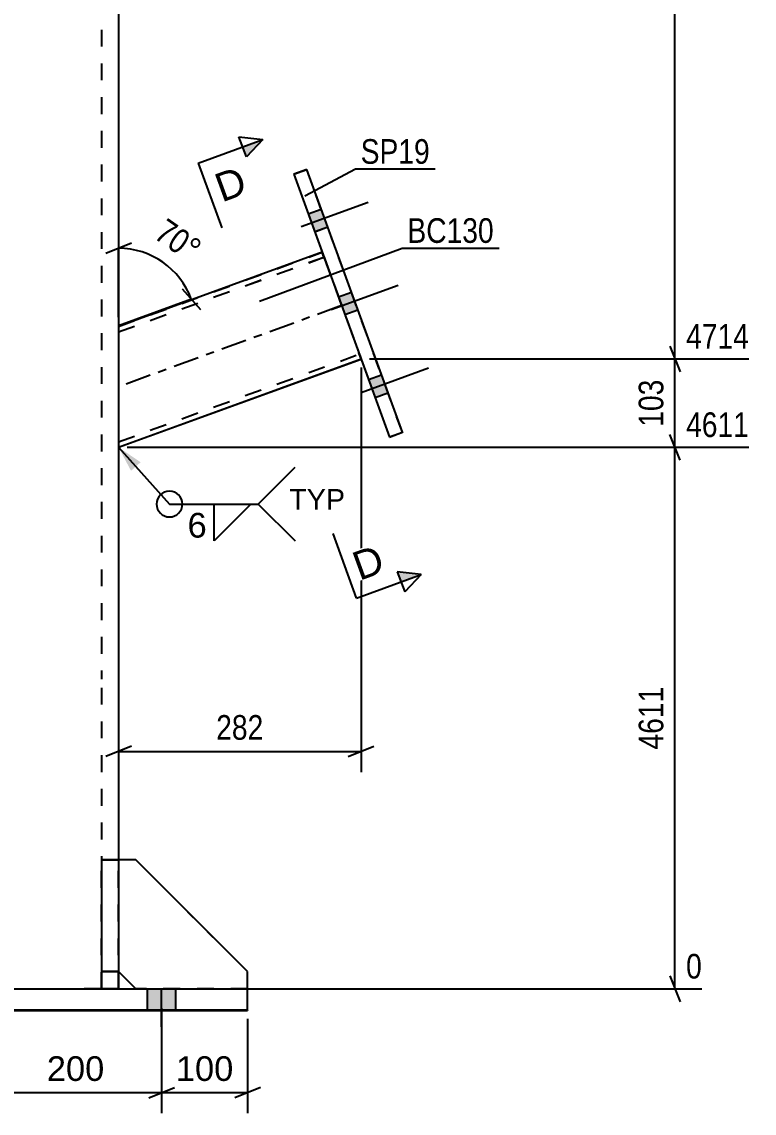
# Model space of a CAD drawing. Header units: millimetres. Extents: x -127 to 467, y -181 to 239.
# Drawn here: x 235.1 to 320.2, y -14.4 to 112.4 of the extents above; entities that cross this region are included whole.
import ezdxf

# ---------------------------------------------------------------- set-up
doc = ezdxf.new("R2010")
doc.units = ezdxf.units.MM
doc.linetypes.add('DXK_LINE_DOT2', pattern=[3.9198, 1.9599, -1.9599])
doc.linetypes.add('DXK_LINE_DOT3', pattern=[5.9187, 2.979, -0.9799, 0.9799, -0.9799])
doc.styles.add('Arial', font='arial.ttf', dxfattribs={"height": 0.2})
doc.styles.add('Arial Narrow', font='ARIALN.TTF', dxfattribs={"height": 0.2})

# ---------------------------------------------------------------- blocks, each defined once
blk = doc.blocks.new('Part-284876527-2248 - 2170')
at = {"color": 7, "linetype": 'DXK_LINE_DOT2'}
for p, q in [((244.35, 115.38), (244.35, 36)), ((244.35, 35), (244.35, 0)), ((246.35, 15), (246.35, 0)), ((200.35, 0), (242.35, 0)), ((200.35, 0), (242.35, 0)), ((242.35, 0), (243.11, 0)), ((243.88, 0), (242.35, 0)), ((243.11, 0), (243.76, 0)), ((243.76, 0), (244.2, 0)), ((245.18, 0), (243.88, 0)), ((244.2, 0), (244.35, 0)), ((244.35, 0), (244.35, 0)), ((246.05, 0), (245.18, 0)), ((246.35, 0), (246.05, 0)), ((246.35, 0), (246.35, 0)), ((200.35, 0), (242.35, 0)), ((200.35, 0), (242.35, 0)), ((243.11, 0), (242.35, 0)), ((242.35, 0), (243.88, 0)), ((243.76, 0), (243.11, 0)), ((244.2, 0), (243.76, 0)), ((243.88, 0), (245.18, 0)), ((244.35, 0), (244.2, 0)), ((245.18, 0), (246.05, 0)), ((246.05, 0), (246.35, 0))]:
    blk.add_line(p, q, dxfattribs=at)
at = {"color": 2, "linetype": 'Continuous'}
for p, q in [((246.35, 115.38), (246.35, 36)), ((246.35, 35), (246.35, 15))]:
    blk.add_line(p, q, dxfattribs=at)
blk = doc.blocks.new('Part-284876527-2194 - 2170')
at = {"color": 2, "linetype": 'Continuous'}
for p, q in [((248.35, 15), (246.35, 15)), ((261.35, 2), (248.35, 15)), ((248.35, 15), (248.35, 15)), ((248.35, 0.01), (246.35, 2)), ((261.35, 0.01), (261.35, 2))]:
    blk.add_line(p, q, dxfattribs=at)
at = {"color": 7, "linetype": 'DXK_LINE_DOT2'}
for p, q in [((246.35, 15), (246.35, 2)), ((248.35, 15), (246.35, 15)), ((248.35, 15), (261.35, 2)), ((248.35, 0), (246.35, 2)), ((248.35, 0), (248.35, 0.01)), ((248.35, 0), (261.35, 0)), ((248.35, 0), (248.35, 0)), ((261.35, 0), (248.35, 0)), ((261.35, 0), (261.35, 0.01)), ((261.35, 0.01), (261.35, 0)), ((261.35, 0), (261.35, 0))]:
    blk.add_line(p, q, dxfattribs=at)
blk = doc.blocks.new('Part-284876527-2266 - 2170')
at = {"color": 7, "linetype": 'DXK_LINE_DOT2'}
for p, q in [((244.35, -0.01), (244.35, 15)), ((246.35, 15), (244.35, 15)), ((246.35, 15), (244.35, 15)), ((246.35, -0.01), (246.35, 15)), ((246.35, 2), (244.35, 2)), ((246.35, 1.99), (244.35, 1.99)), ((244.35, 0), (244.35, -0.01)), ((244.35, 0), (246.35, 0)), ((244.35, -0.01), (246.35, -0.01)), ((246.35, 0), (246.35, -0.01))]:
    blk.add_line(p, q, dxfattribs=at)
blk = doc.blocks.new('Bolt-284876527-2227 - 2170')
at = {"linetype": 'Continuous'}
for points in [[(189.7, -2.49), (193, -2.49), (193, 0.01), (189.7, 0.01)], [(189.7, -2.5), (193, -2.5), (193, 0), (189.7, 0)], [(209.7, -2.49), (213, -2.49), (213, 0.01), (209.7, 0.01)], [(229.7, -2.49), (233, -2.49), (233, 0.01), (229.7, 0.01)], [(249.7, -2.49), (253, -2.49), (253, 0.01), (249.7, 0.01)], [(249.7, -2.5), (253, -2.5), (253, 0), (249.7, 0)], [(189.7, -2.5), (193, -2.5), (193, 0), (189.7, 0)], [(189.7, -2.51), (193, -2.51), (193, -0.01), (189.7, -0.01)], [(209.7, -2.51), (213, -2.51), (213, -0.01), (209.7, -0.01)], [(229.7, -2.51), (233, -2.51), (233, -0.01), (229.7, -0.01)], [(249.7, -2.5), (253, -2.5), (253, 0), (249.7, 0)], [(249.7, -2.51), (253, -2.51), (253, -0.01), (249.7, -0.01)]]:
    blk.add_hatch(color=1, dxfattribs=at).paths.add_polyline_path(points)
at = {"color": 1, "linetype": 'Continuous'}
for p, q in [((189.7, -2.49), (189.7, 0.01)), ((189.7, -2.5), (189.7, 0)), ((191.35, -4.39), (191.35, 0.01)), ((191.35, -4.4), (191.35, 0)), ((193, -2.49), (193, 0.01)), ((193, -2.5), (193, 0)), ((209.7, -2.49), (209.7, 0.01)), ((211.35, -4.39), (211.35, 0.01)), ((213, -2.49), (213, 0.01)), ((229.7, -2.49), (229.7, 0.01)), ((231.35, -4.39), (231.35, 0.01)), ((233, -2.49), (233, 0.01)), ((249.7, -2.49), (249.7, 0.01)), ((249.7, -2.5), (249.7, 0)), ((251.35, -4.39), (251.35, 0.01)), ((251.35, -4.4), (251.35, 0)), ((253, -2.49), (253, 0.01)), ((253, -2.5), (253, 0)), ((189.7, -2.5), (189.7, 0)), ((189.7, -2.51), (189.7, -0.01)), ((191.35, -4.4), (191.35, 0)), ((191.35, -4.41), (191.35, -0.01)), ((193, -2.5), (193, 0)), ((193, -2.51), (193, -0.01)), ((209.7, -2.51), (209.7, -0.01)), ((211.35, -4.41), (211.35, -0.01)), ((213, -2.51), (213, -0.01)), ((229.7, -2.51), (229.7, -0.01)), ((231.35, -4.41), (231.35, -0.01)), ((233, -2.51), (233, -0.01)), ((249.7, -2.5), (249.7, 0)), ((249.7, -2.51), (249.7, -0.01)), ((251.35, -4.4), (251.35, 0)), ((251.35, -4.41), (251.35, -0.01)), ((253, -2.5), (253, 0)), ((253, -2.51), (253, -0.01))]:
    blk.add_line(p, q, dxfattribs=at)
blk = doc.blocks.new('Bolt-284876527-2228 - 2170')
at = {"linetype": 'Continuous'}
for points in [[(268.4, 90.06), (269.15, 87.99), (270.66, 88.54), (269.91, 90.61)], [(268.4, 90.06), (269.15, 87.99), (270.66, 88.54), (269.91, 90.61)], [(268.4, 90.06), (269.15, 88), (270.66, 88.54), (269.91, 90.61)], [(271.91, 80.43), (272.66, 78.36), (274.16, 78.91), (273.41, 80.98)], [(271.91, 80.43), (272.66, 78.36), (274.16, 78.91), (273.41, 80.98)], [(275.41, 70.8), (276.17, 68.73), (277.67, 69.28), (276.92, 71.35)], [(275.41, 70.8), (276.17, 68.73), (277.67, 69.28), (276.92, 71.35)], [(275.41, 70.8), (276.17, 68.73), (277.67, 69.28), (276.92, 71.34)]]:
    blk.add_hatch(color=1, dxfattribs=at).paths.add_polyline_path(points)
at = {"color": 1, "linetype": 'Continuous'}
for p, q in [((267.56, 88.58), (275.36, 91.42)), ((267.56, 88.58), (275.36, 91.42)), ((267.56, 88.59), (275.36, 91.42)), ((268.4, 90.06), (269.91, 90.61)), ((268.4, 90.06), (269.91, 90.61)), ((268.4, 90.06), (269.91, 90.61)), ((269.15, 87.99), (270.66, 88.54)), ((269.15, 87.99), (270.66, 88.54)), ((269.15, 88), (270.66, 88.54)), ((271.06, 78.95), (278.86, 81.79)), ((271.06, 78.95), (278.86, 81.79)), ((271.91, 80.43), (273.41, 80.98)), ((271.91, 80.43), (273.41, 80.98)), ((272.66, 78.36), (274.16, 78.91)), ((272.66, 78.36), (274.16, 78.91)), ((274.57, 69.32), (282.37, 72.16)), ((274.57, 69.32), (282.37, 72.16)), ((274.57, 69.32), (282.37, 72.16)), ((275.41, 70.8), (276.92, 71.35)), ((275.41, 70.8), (276.92, 71.35)), ((275.41, 70.8), (276.92, 71.34)), ((276.17, 68.73), (277.67, 69.28)), ((276.17, 68.73), (277.67, 69.28)), ((276.17, 68.73), (277.67, 69.28))]:
    blk.add_line(p, q, dxfattribs=at)
blk = doc.blocks.new('Part-284876527-2263 - 2170')
at = {"color": 2, "linetype": 'Continuous'}
for p, q in [((181.35, -2.51), (181.35, 0.01)), ((181.35, 0.01), (261.35, 0.01)), ((261.35, -2.51), (261.35, 0.01)), ((181.35, -2.49), (181.35, -2.51)), ((261.35, -2.49), (181.35, -2.49)), ((181.35, -2.51), (261.35, -2.51)), ((261.35, -2.49), (261.35, -2.51))]:
    blk.add_line(p, q, dxfattribs=at)
at = {"color": 7, "linetype": 'DXK_LINE_DOT2'}
blk.add_line((181.35, -0.01), (261.35, -0.01), dxfattribs=at)
blk = doc.blocks.new('Part-284876527-2267 - 2170')
at = {"color": 7, "linetype": 'DXK_LINE_DOT2'}
for p, q in [((248.35, 15), (246.35, 15)), ((246.35, 15), (246.35, 2)), ((248.35, 15), (246.35, 15)), ((261.35, 2), (248.35, 15)), ((248.35, 15), (248.35, 15)), ((248.35, 15), (261.35, 2)), ((248.35, 0), (246.35, 2)), ((261.35, 0), (261.35, 2)), ((248.35, 0), (248.34, 0.01)), ((261.35, 0), (261.35, 0.01)), ((248.35, 0), (261.35, 0)), ((248.35, 0), (248.35, 0)), ((248.35, 0), (261.35, 0))]:
    blk.add_line(p, q, dxfattribs=at)
at = {"color": 2, "linetype": 'Continuous'}
blk.add_line((248.34, 0.01), (246.35, 2), dxfattribs=at)
blk = doc.blocks.new('Part-284876527-2277 - 2170')
at = {"color": 2, "linetype": 'Continuous'}
for p, q in [((268.23, 95.22), (266.73, 94.67)), ((279.34, 64.68), (268.23, 95.22)), ((266.73, 94.67), (277.84, 64.13)), ((266.73, 94.67), (266.73, 94.66)), ((266.73, 94.66), (266.73, 94.66)), ((266.73, 94.66), (270.02, 85.6)), ((274.54, 73.19), (277.84, 64.12)), ((277.84, 64.13), (279.34, 64.68)), ((279.34, 64.67), (277.84, 64.12)), ((277.84, 64.13), (277.84, 64.12)), ((279.34, 64.68), (279.34, 64.67)), ((279.34, 64.67), (279.34, 64.68))]:
    blk.add_line(p, q, dxfattribs=at)
at = {"color": 7, "linetype": 'DXK_LINE_DOT2'}
for p, q in [((266.73, 94.66), (268.23, 95.21)), ((268.23, 95.21), (268.23, 95.22)), ((279.34, 64.68), (268.23, 95.21)), ((270.02, 85.6), (274.54, 73.19))]:
    blk.add_line(p, q, dxfattribs=at)
blk = doc.blocks.new('Part-284876527-2287 - 2170')
at = {"color": 2, "linetype": 'Continuous'}
for p, q in [((270.03, 85.6), (246.35, 76.98)), ((246.35, 62.93), (274.54, 73.2)), ((246.35, 62.93), (274.54, 73.19))]:
    blk.add_line(p, q, dxfattribs=at)
at = {"color": 7, "linetype": 'DXK_LINE_DOT2'}
for p, q in [((246.35, 76.98), (270.03, 85.6)), ((246.35, 76.34), (270.23, 85.04)), ((246.35, 76.34), (270.23, 85.03)), ((270.03, 85.6), (270.03, 85.6)), ((270.03, 85.6), (270.06, 85.51)), ((270.06, 85.51), (270.03, 85.6)), ((270.06, 85.51), (270.15, 85.27)), ((270.15, 85.27), (270.06, 85.51)), ((270.15, 85.27), (270.28, 84.9)), ((270.23, 85.03), (270.15, 85.27)), ((270.23, 85.03), (270.23, 85.04)), ((270.25, 84.99), (270.23, 85.04)), ((270.23, 85.03), (274.32, 73.8)), ((270.23, 85.03), (270.25, 84.99)), ((270.29, 84.87), (270.25, 84.99)), ((270.25, 84.99), (270.29, 84.87)), ((270.28, 84.9), (274.29, 73.89)), ((270.29, 84.87), (274.28, 73.92)), ((270.29, 84.87), (270.36, 84.69)), ((270.36, 84.69), (274.28, 73.92)), ((246.35, 76.98), (246.35, 62.93)), ((246.35, 63.57), (274.34, 73.76)), ((246.35, 63.57), (274.34, 73.76)), ((274.28, 73.92), (274.32, 73.8)), ((274.32, 73.8), (274.28, 73.92)), ((274.29, 73.89), (274.42, 73.53)), ((274.32, 73.8), (274.34, 73.76)), ((274.34, 73.76), (274.32, 73.8)), ((274.42, 73.52), (274.32, 73.8)), ((274.34, 73.76), (274.34, 73.76)), ((274.42, 73.53), (274.51, 73.28)), ((274.51, 73.28), (274.42, 73.52)), ((274.51, 73.28), (274.54, 73.2)), ((274.54, 73.19), (274.51, 73.28)), ((274.54, 73.19), (274.54, 73.2))]:
    blk.add_line(p, q, dxfattribs=at)
at = {"color": 7, "linetype": 'DXK_LINE_DOT3'}
blk.add_line((272.28, 79.4), (246.35, 69.96), dxfattribs=at)
blk = doc.blocks.new('Part-284876527-2328 - 2170')
at = {"color": 2, "linetype": 'Continuous'}
for p, q in [((244.35, 15), (244.35, 15)), ((246.35, 15), (244.35, 15)), ((244.35, 15), (244.35, 0.01)), ((246.35, 15), (246.35, 15)), ((246.35, 15), (246.35, 0.01)), ((246.35, 2.01), (244.35, 2.01)), ((244.35, 0.01), (246.35, 0.01))]:
    blk.add_line(p, q, dxfattribs=at)
at = {"color": 7, "linetype": 'DXK_LINE_DOT2'}
for p, q in [((244.35, 15), (246.35, 15)), ((244.35, 2.01), (244.35, 0)), ((244.35, 2), (246.35, 2)), ((246.35, 2.01), (246.35, 0)), ((244.35, 0), (244.35, 0.01)), ((246.35, 0), (244.35, 0)), ((246.35, 0), (246.35, 0.01))]:
    blk.add_line(p, q, dxfattribs=at)
blk = doc.blocks.new('AngleDimension-284876527-2442 - 2170')
at = {"color": 7, "linetype": 'Continuous'}
for p, q in [((247.85, 86.66), (244.85, 85.46)), ((246.35, 78.06), (246.35, 86.06)), ((246.35, 86.06), (246.35, 77.06)), ((253.73, 81.35), (255.88, 78.94)), ((254.81, 80.14), (246.35, 77.06))]:
    blk.add_line(p, q, dxfattribs=at)
blk.add_arc((246.35, 77.06), 9, 20, 90, dxfattribs=at)
at = {"color": 0}
blk.add_wipeout([(254.78, 83.47), (257.19, 86.91), (251.9, 90.61), (249.49, 87.17)], dxfattribs=at)
at = {"color": 3, "style": 'Arial Narrow'}
blk.add_text('70°', height=2.863, rotation=-35.002, dxfattribs=at).set_placement((250.32, 87.32))
blk = doc.blocks.new('StraightDimension-284876527-2477 - 2170')
at = {"color": 7, "linetype": 'Continuous'}
for p, q in [((251.35, -2.25), (251.35, -14.45)), ((231.35, -4.25), (231.35, -14.45)), ((232.85, -11.45), (229.85, -12.65)), ((231.35, -12.05), (251.35, -12.05)), ((249.85, -12.65), (252.85, -11.45))]:
    blk.add_line(p, q, dxfattribs=at)
at = {"color": 0}
blk.add_wipeout([(245.28, -11.3), (245.28, -7.1), (237.41, -7.1), (237.41, -11.3)], dxfattribs=at)
at = {"color": 3, "style": 'Arial'}
blk.add_text('200', height=2.865, dxfattribs=at).set_placement((238.01, -10.7))
blk = doc.blocks.new('StraightDimension-284876527-2481 - 2170')
at = {"color": 7, "linetype": 'Continuous'}
for p, q in [((251.35, -2.25), (251.35, -14.45)), ((261.35, -3.49), (261.35, -14.45)), ((249.85, -12.65), (252.85, -11.45)), ((251.35, -12.05), (261.35, -12.05)), ((262.85, -11.45), (259.85, -12.65))]:
    blk.add_line(p, q, dxfattribs=at)
at = {"color": 0}
blk.add_wipeout([(260.28, -11.3), (260.28, -7.1), (252.41, -7.1), (252.41, -11.3)], dxfattribs=at)
at = {"color": 3, "style": 'Arial'}
blk.add_text('100', height=2.865, dxfattribs=at).set_placement((253.01, -10.7))
blk = doc.blocks.new('StraightDimension-284876527-2523 - 2170')
at = {"color": 7, "linetype": 'Continuous'}
for p, q in [((311.63, 159.36), (310.43, 162.36)), ((247.35, 160.86), (319.64, 160.86)), ((311.03, 73.2), (311.03, 160.86)), ((310.43, 74.7), (311.63, 71.7)), ((275.54, 73.2), (319.64, 73.2))]:
    blk.add_line(p, q, dxfattribs=at)
at = {"color": 0}
blk.add_wipeout([(310.28, 121.28), (306.08, 121.28), (306.08, 112.77), (310.28, 112.77)], dxfattribs=at)
at = {"color": 3, "style": 'Arial Narrow'}
blk.add_text('3263', height=2.863, rotation=90.0002, dxfattribs=at).set_placement((309.68, 113.37))
at = {"color": 0, "linetype": 'Continuous'}
blk.add_wipeout([(320.24, 161.46), (320.24, 165.66), (311.73, 165.66), (311.73, 161.46)], dxfattribs=at)
at = {"color": 3, "linetype": 'Continuous', "style": 'Arial Narrow'}
blk.add_text('7977', height=2.863, dxfattribs=at).set_placement((312.33, 162.06))
blk = doc.blocks.new('StraightDimension-284876527-2543 - 2170')
at = {"color": 7, "linetype": 'Continuous'}
for p, q in [((310.43, 74.7), (311.63, 71.7)), ((275.54, 73.2), (319.64, 73.2)), ((311.03, 62.93), (311.03, 73.2)), ((311.63, 61.43), (310.43, 64.43)), ((247.35, 62.93), (319.64, 62.93))]:
    blk.add_line(p, q, dxfattribs=at)
at = {"color": 0, "linetype": 'Continuous'}
blk.add_wipeout([(320.24, 73.8), (320.24, 78), (311.73, 78), (311.73, 73.8)], dxfattribs=at)
at = {"color": 0}
blk.add_wipeout([(310.28, 71.41), (306.08, 71.41), (306.08, 64.72), (310.28, 64.72)], dxfattribs=at)
at = {"color": 3, "linetype": 'Continuous', "style": 'Arial Narrow'}
blk.add_text('4714', height=2.863, dxfattribs=at).set_placement((312.33, 74.4))
at = {"color": 3, "style": 'Arial Narrow'}
blk.add_text('103', height=2.863, rotation=90.0002, dxfattribs=at).set_placement((309.68, 65.32))
blk = doc.blocks.new('StraightDimension-284876527-2551 - 2170')
at = {"color": 7, "linetype": 'Continuous'}
for p, q in [((311.63, 61.43), (310.43, 64.43)), ((247.35, 62.93), (319.64, 62.93)), ((311.03, 0), (311.03, 62.93)), ((310.43, 1.5), (311.63, -1.5)), ((247.35, 0), (314.16, 0))]:
    blk.add_line(p, q, dxfattribs=at)
at = {"color": 0}
blk.add_wipeout([(310.28, 35.73), (306.08, 35.73), (306.08, 27.21), (310.28, 27.21)], dxfattribs=at)
at = {"color": 3, "style": 'Arial Narrow'}
blk.add_text('4611', height=2.863, rotation=90.0002, dxfattribs=at).set_placement((309.68, 27.81))
at = {"color": 0, "linetype": 'Continuous'}
for points in [[(320.24, 63.53), (320.24, 67.73), (311.73, 67.73), (311.73, 63.53)], [(314.76, 0.6), (314.76, 4.8), (311.73, 4.8), (311.73, 0.6)]]:
    blk.add_wipeout(points, dxfattribs=at)
at = {"color": 3, "linetype": 'Continuous', "style": 'Arial Narrow'}
for s, height, p in [('4611', 2.863, (312.33, 64.13)), ('0', 2.86, (312.33, 1.2))]:
    blk.add_text(s, height=height, dxfattribs=at).set_placement(p)
blk = doc.blocks.new('StraightDimension-284876527-2558 - 2170')
at = {"color": 7, "linetype": 'Continuous'}
for p, q in [((274.54, 72.2), (274.54, 25.2)), ((246.35, 61.93), (246.35, 25.2)), ((247.85, 28.2), (244.85, 27)), ((273.04, 27), (276.04, 28.2)), ((246.35, 27.6), (274.54, 27.6))]:
    blk.add_line(p, q, dxfattribs=at)
at = {"color": 0}
blk.add_wipeout([(263.79, 28.35), (263.79, 32.55), (257.1, 32.55), (257.1, 28.35)], dxfattribs=at)
at = {"color": 3, "style": 'Arial Narrow'}
blk.add_text('282', height=2.863, dxfattribs=at).set_placement((257.7, 28.95))
blk = doc.blocks.new('Mark-284876527-2273 - 2170')
at = {"color": 0}
blk.add_wipeout([(282.54, 95.88), (282.54, 98.88), (274.5, 98.88), (274.5, 95.88)], dxfattribs=at)
blk.add_wipeout([(282.54, 95.88), (282.54, 98.88), (274.5, 98.88), (274.5, 95.88)], dxfattribs=at)
at = {"color": 30, "linetype": 'Continuous'}
for p, q in [((267.99, 92.17), (273.9, 95.28)), ((273.9, 95.28), (283.14, 95.28))]:
    blk.add_line(p, q, dxfattribs=at)
at = {"color": 3, "style": 'Arial Narrow'}
blk.add_text('SP19', height=2.863, dxfattribs=at).set_placement((274.5, 95.88))
blk = doc.blocks.new('Mark-284876527-2283 - 2170')
at = {"color": 0}
blk.add_wipeout([(289.98, 86.69), (289.98, 89.69), (279.93, 89.69), (279.93, 86.69)], dxfattribs=at)
blk.add_wipeout([(289.98, 86.69), (289.98, 89.69), (279.93, 89.69), (279.93, 86.69)], dxfattribs=at)
at = {"color": 30, "linetype": 'Continuous'}
for p, q in [((262.73, 79.92), (279.33, 86.09)), ((279.33, 86.09), (290.58, 86.09))]:
    blk.add_line(p, q, dxfattribs=at)
at = {"color": 3, "style": 'Arial Narrow'}
blk.add_text('BC130', height=2.863, dxfattribs=at).set_placement((279.93, 86.69))
blk = doc.blocks.new('SectionMark-284876527-2625 - 2170')
at = {"linetype": 'Continuous'}
for points in [[(261.21, 96.67), (260.78, 97.85), (263.13, 98.7)], [(279.18, 47.29), (278.75, 48.46), (281.53, 48.14)]]:
    blk.add_hatch(color=6, dxfattribs=at).paths.add_polyline_path(points)
at = {"color": 6, "linetype": 'Continuous'}
for p, q in [((261.21, 96.67), (260.35, 99.02)), ((260.35, 99.02), (263.13, 98.7)), ((263.13, 98.7), (261.21, 96.67)), ((281.53, 48.14), (278.75, 48.46)), ((278.75, 48.46), (279.61, 46.12)), ((281.53, 48.14), (279.61, 46.12))]:
    blk.add_line(p, q, dxfattribs=at)
at = {"color": 0, "linetype": 'Continuous'}
for points in [[(261.51, 92.53), (260.32, 95.82), (257.15, 94.66), (258.35, 91.37)], [(277.52, 48.55), (276.32, 51.84), (273.16, 50.68), (274.35, 47.4)]]:
    blk.add_wipeout(points, dxfattribs=at)
at = {"color": 6, "linetype": 'Continuous'}
for p, q in [((255.61, 95.97), (263.13, 98.7)), ((255.61, 95.97), (258.35, 88.45)), ((274.01, 45.41), (271.28, 52.93)), ((274.01, 45.41), (281.53, 48.14))]:
    blk.add_line(p, q, dxfattribs=at)
at = {"color": 3, "linetype": 'Continuous', "style": 'Arial'}
for p in [(258.35, 91.37), (274.35, 47.4)]:
    blk.add_text('D', height=3.34, rotation=20.002, dxfattribs=at).set_placement(p)
blk = doc.blocks.new('WeldMark-284876527-2627 - 2170')
at = {"linetype": 'Continuous'}
blk.add_hatch(color=30, dxfattribs=at).paths.add_polyline_path([(247.8, 60.2), (246.35, 62.93), (248.91, 61.2)])
at = {"color": 30, "linetype": 'Continuous'}
for p, q in [((246.35, 62.93), (252.27, 56.34)), ((252.27, 56.34), (262.59, 56.34))]:
    blk.add_line(p, q, dxfattribs=at)
at = {"color": 3, "linetype": 'Continuous'}
for p, q in [((262.59, 56.34), (266.88, 60.63)), ((257.45, 56.34), (261.73, 56.34)), ((261.73, 56.34), (257.45, 52.06)), ((257.45, 52.06), (257.45, 56.34)), ((262.59, 56.34), (266.88, 52.06))]:
    blk.add_line(p, q, dxfattribs=at)
blk.add_arc((252.27, 56.34), 1.5, 90, 270, dxfattribs=at)
at = {"color": 0}
blk.add_wipeout([(256.79, 52.24), (256.79, 55.64), (254.17, 55.64), (254.17, 52.24)], dxfattribs=at)
at = {"color": 3, "linetype": 'Continuous'}
blk.add_arc((252.27, 56.34), 1.5, 270, 90, dxfattribs=at)
at = {"color": 3, "style": 'Arial'}
blk.add_text('6', height=2.87, dxfattribs=at).set_placement((254.37, 52.44))
at = {"color": 0, "linetype": 'Continuous'}
blk.add_wipeout([(272.67, 55.69), (272.67, 58.19), (266.19, 58.19), (266.19, 55.69)], dxfattribs=at)
blk.add_wipeout([(272.67, 55.69), (272.67, 58.19), (266.19, 58.19), (266.19, 55.69)], dxfattribs=at)
at = {"color": 3, "linetype": 'Continuous', "style": 'Arial'}
blk.add_text('TYP', height=2.388, dxfattribs=at).set_placement((266.19, 55.69))

msp = doc.modelspace()

# ---------------------------------------------------------------- block references
for name in ['Part-284876527-2248 - 2170', 'Part-284876527-2277 - 2170', 'Bolt-284876527-2228 - 2170', 'Part-284876527-2287 - 2170', 'Part-284876527-2266 - 2170', 'Part-284876527-2328 - 2170', 'Part-284876527-2194 - 2170', 'Part-284876527-2267 - 2170', 'Part-284876527-2263 - 2170', 'Bolt-284876527-2227 - 2170']:
    msp.add_blockref(name, (0, 0))

# ---------------------------------------------------------------- next in the draw order: block references
for name in ['AngleDimension-284876527-2442 - 2170', 'StraightDimension-284876527-2477 - 2170']:
    msp.add_blockref(name, (0, 0))

# ---------------------------------------------------------------- next in the draw order: block references
for name in ['StraightDimension-284876527-2523 - 2170', 'StraightDimension-284876527-2481 - 2170']:
    msp.add_blockref(name, (0, 0))

# ---------------------------------------------------------------- next in the draw order: block references
for name in ['Mark-284876527-2273 - 2170', 'Mark-284876527-2283 - 2170', 'StraightDimension-284876527-2543 - 2170']:
    msp.add_blockref(name, (0, 0))

# ---------------------------------------------------------------- next in the draw order: block references
msp.add_blockref('StraightDimension-284876527-2551 - 2170', (0, 0))

# ---------------------------------------------------------------- next in the draw order: block references
msp.add_blockref('StraightDimension-284876527-2558 - 2170', (0, 0))

# ---------------------------------------------------------------- next in the draw order: block references
msp.add_blockref('SectionMark-284876527-2625 - 2170', (0, 0))

# ---------------------------------------------------------------- next in the draw order: block references
msp.add_blockref('WeldMark-284876527-2627 - 2170', (0, 0))

doc.saveas('drawing.dxf')
